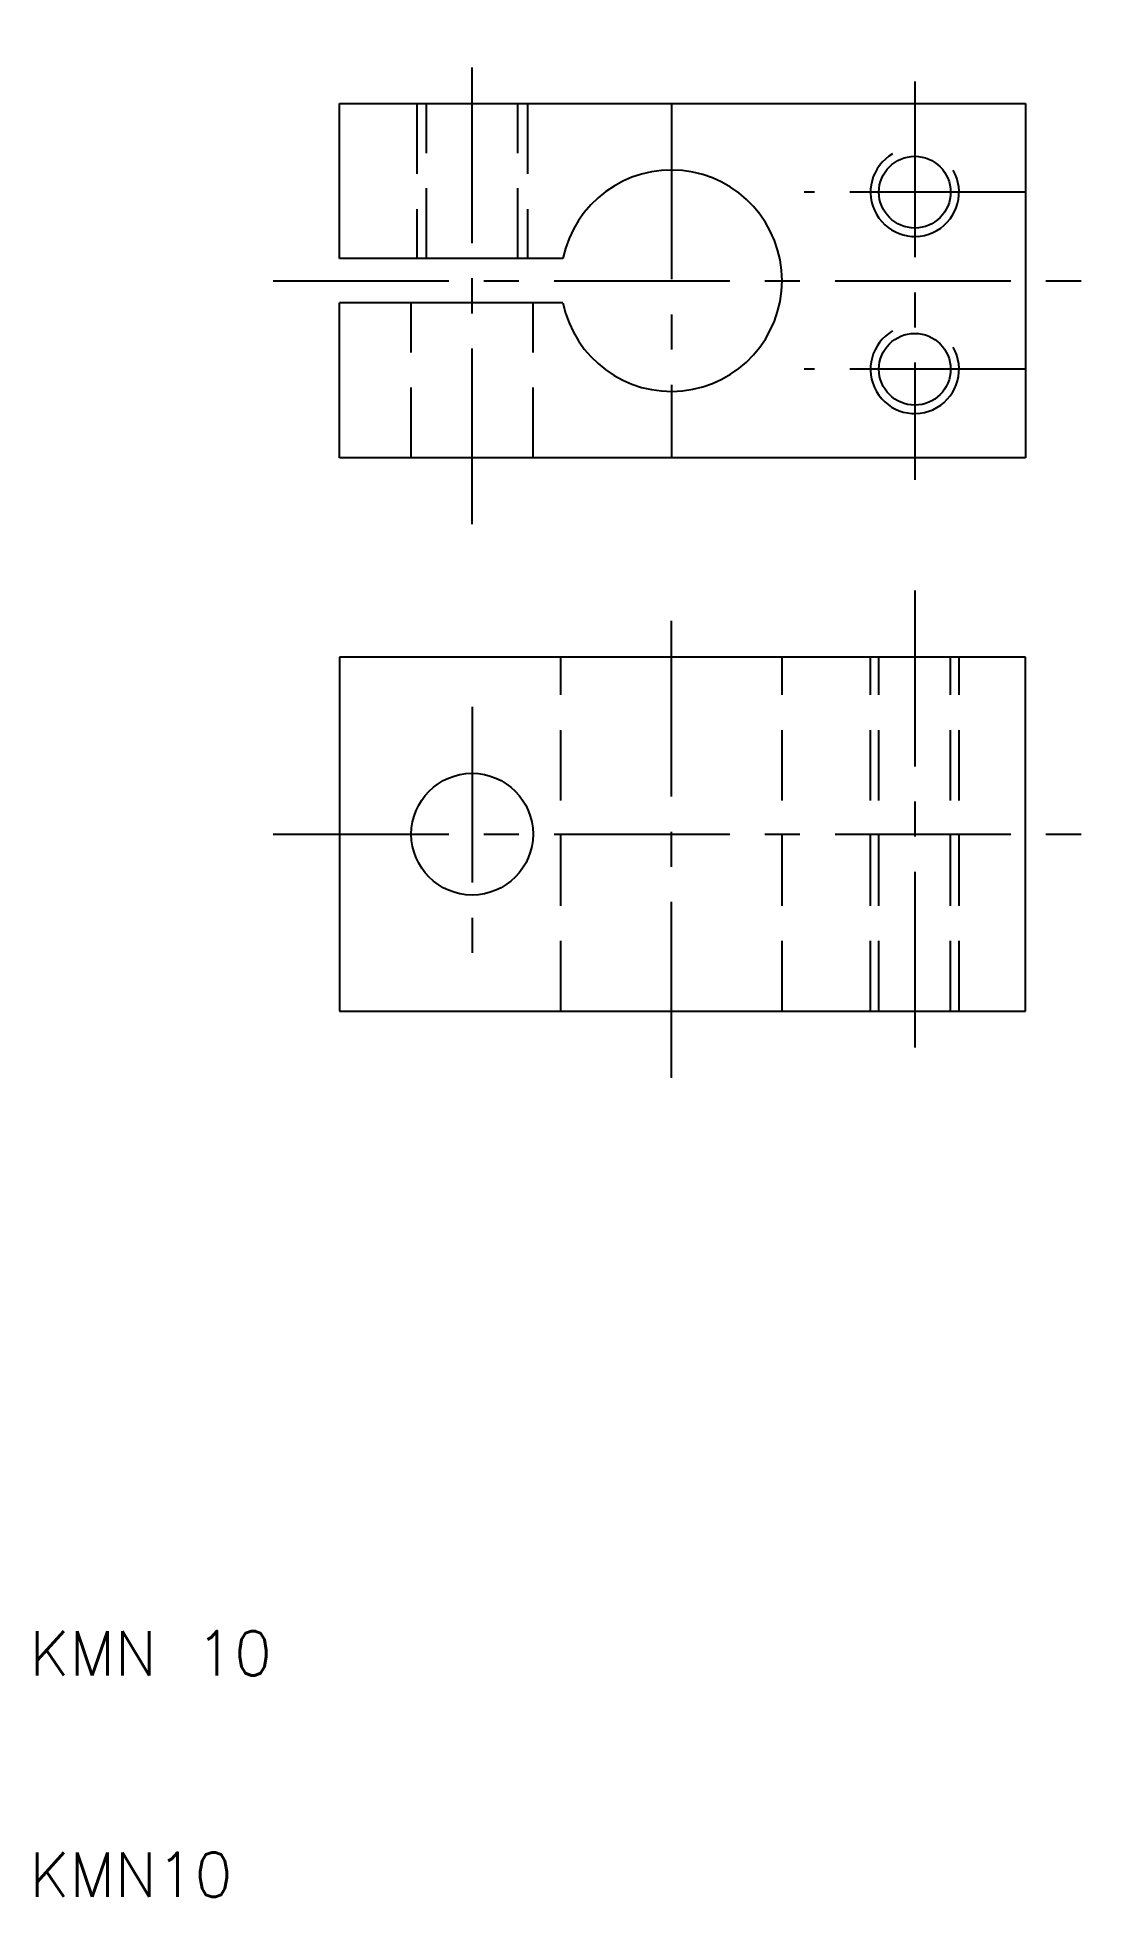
# Model space of a CAD drawing. Extents: x 10.3 to 58, y 10 to 94.
import ezdxf

# ---------------------------------------------------------------- set-up
doc = ezdxf.new("R2010")
doc.units = 0
doc.header["$LTSCALE"] = 0.25
doc.linetypes.add('CENTER', pattern=[50.8, 31.75, -6.35, 6.35, -6.35])
doc.linetypes.add('DASHED', pattern=[19.05, 12.7, -6.35])
doc.layers.get('0').update_dxf_attribs({"linetype": 'CONTINUOUS'})
doc.layers.add('CENTER', color=1, linetype='CENTER')
doc.styles.get("Standard").update_dxf_attribs({"font": 'txt.shx', "bigfont": 'extfont.shx'})

msp = doc.modelspace()

# ---------------------------------------------------------------- linework, layer by layer
for p, q in [((24, 91), (55, 91)), ((24, 84), (24, 91)), ((55, 91), (55, 75)), ((34.101, 84), (24, 84)), ((24, 75), (24, 82)), ((34.101, 82), (24, 82)), ((55, 75), (24, 75)), ((24, 66), (24, 50)), ((55, 66), (24, 66)), ((55, 50), (55, 66)), ((24, 50), (55, 50))]:
    msp.add_line(p, q)
at = {"color": 3, "linetype": 'DASHED'}
for p, q in [((27.5, 91), (27.5, 84)), ((27.933, 84), (27.933, 91)), ((32.067, 84), (32.067, 91)), ((32.5, 91), (32.5, 84)), ((27.25, 75), (27.25, 82)), ((32.75, 75), (32.75, 82)), ((34, 50), (34, 66)), ((44, 50), (44, 66)), ((48, 50), (48, 66)), ((48.379, 50), (48.379, 66)), ((51.621, 50), (51.621, 66)), ((52, 50), (52, 66))]:
    msp.add_line(p, q, dxfattribs=at)
for centre, radius in [((50, 87), 1.621), ((50, 79), 1.621), ((30, 58), 2.75)]:
    msp.add_circle(centre, radius)
at = {"color": 3}
for centre in [(50, 87), (50, 79)]:
    msp.add_arc(centre, 2, 120, 30, dxfattribs=at)
msp.add_arc((39, 83), 5, 191.53696, 168.46304)
at = {"layer": 'CENTER', "color": 1, "linetype": 'CENTER'}
for p, q in [((30, 72), (30, 94)), ((50, 92), (50, 74)), ((39, 91), (39, 75)), ((55, 87), (45, 87)), ((21, 83), (58, 83)), ((55, 79), (45, 79)), ((39, 47), (39, 69)), ((50, 69), (50, 47)), ((30, 63.75), (30, 52.25)), ((21, 58), (58, 58))]:
    msp.add_line(p, q, dxfattribs=at)

# ---------------------------------------------------------------- texts
for s, p in [('KMN 10', (10, 20)), ('KMN10', (10, 10))]:
    msp.add_text(s, height=2).set_placement(p)

doc.saveas('drawing.dxf')
